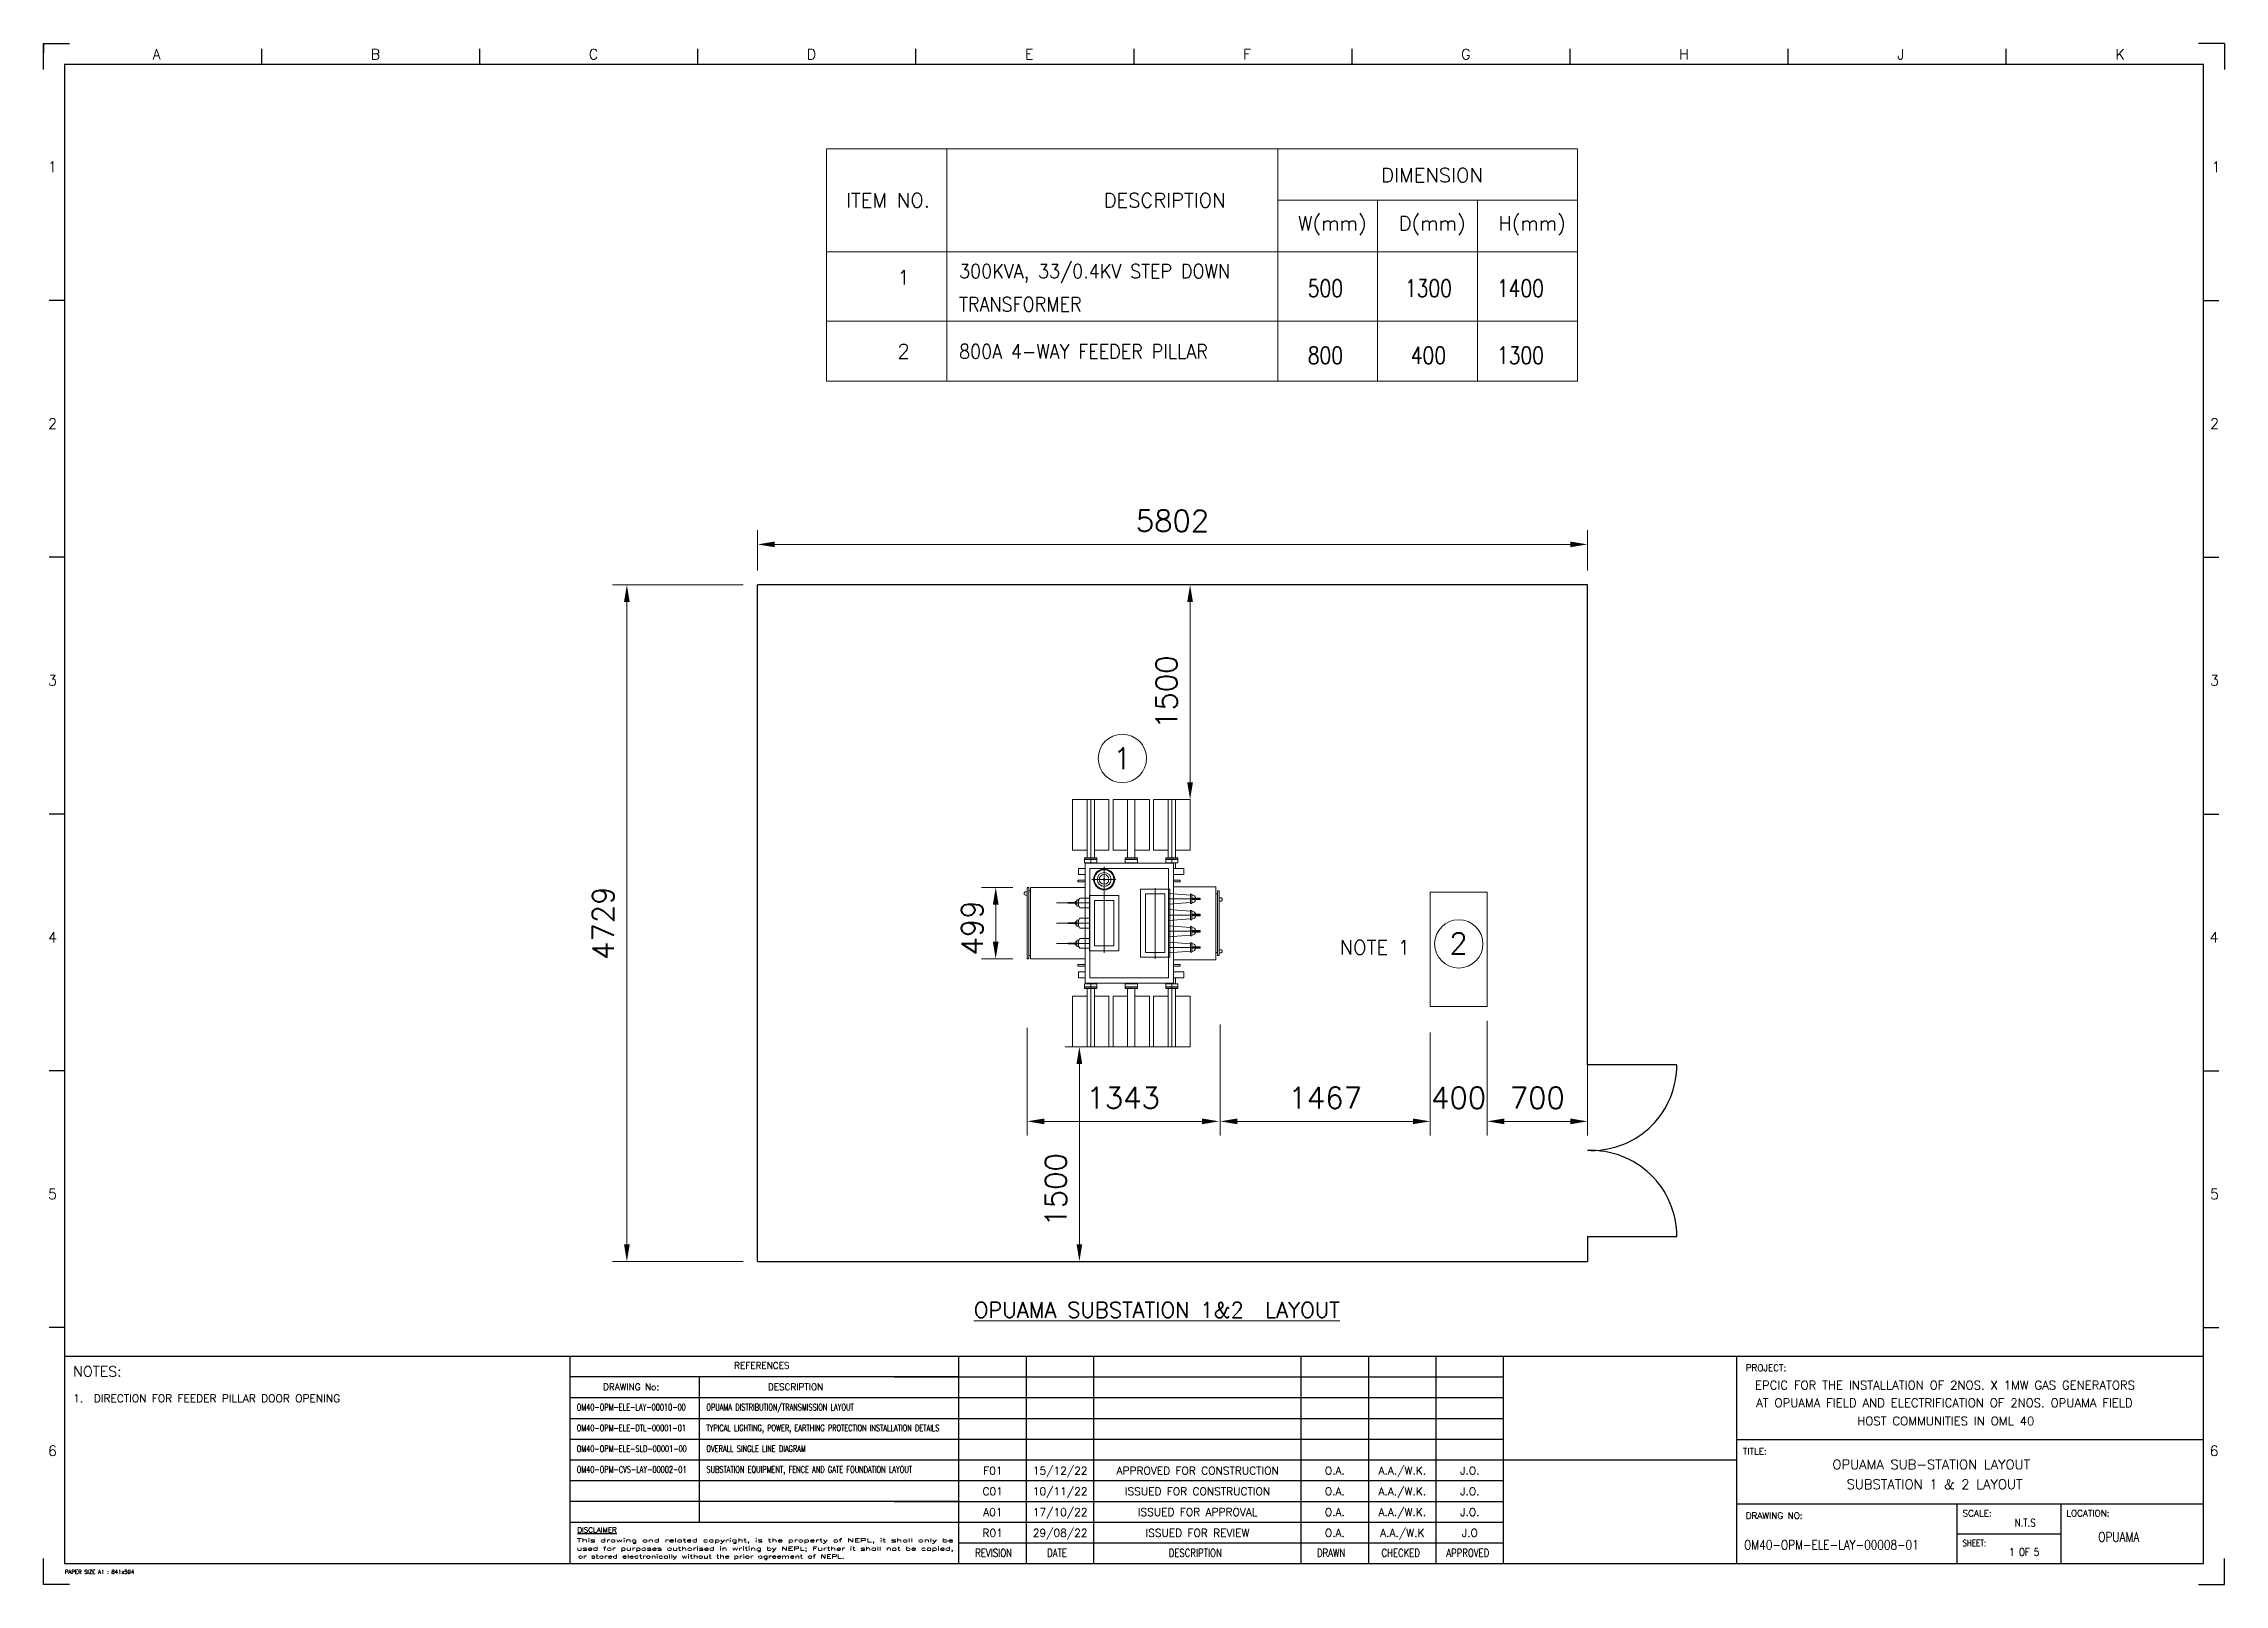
# Paper-space layout 'Opuama Sub-Station Layout sht1' of a CAD drawing. Header units: millimetres. Extents: x 0 to 841, y 0 to 594.
# The model-space entities are those that its viewports show. They can reach past a viewport. Long polylines and large blocks are cut down to what shows.
import ezdxf
from ezdxf.enums import TextEntityAlignment as Align

# ---------------------------------------------------------------- set-up
doc = ezdxf.new("R2010")
doc.units = ezdxf.units.MM
doc.header["$LTSCALE"] = 10
doc.header["$PDMODE"] = 34
for name, color, linetype in [('BORDER', 4, 'Continuous'), ('BORDER 2', 7, 'Continuous'), ('P', 250, 'Continuous'), ('PIPES', 2, 'Continuous'), ('TEXT', 1, 'Continuous'), ('TXT25', 1, 'Continuous')]:
    doc.layers.add(name, color=color, linetype=linetype)
doc.layers.add('GREY', color=8, linetype='Continuous', lineweight=0)
doc.styles.add('ROMAN S', font='ROMANS.SHX')
doc.styles.add('ROMANC', font='romans.shx')
doc.styles.add('ROMANS', font='romans.shx')
doc.styles.get("Standard").update_dxf_attribs({"font": 'romans.shx'})
doc.styles.add('TEXT_100', font='romans.shx', dxfattribs={"width": 0.9, "height": 300})
doc.styles.add('TEXT_50', font='romans.shx', dxfattribs={"height": 150})
doc.linetypes.add('FENCELINE1', pattern='A,6.35,-2.54,[133,ltypeshp.shx,S=2.54,R=0,X=-2.54,Y=0],-2.54,25.4', length=36.83)
doc.dimstyles.new('C2C', dxfattribs={"dimscale": 100, "dimtxt": 2, "dimasz": 1.5, "dimexe": 1, "dimexo": 1, "dimgap": 0.9, "dimtad": 1, "dimdec": 0, "dimzin": 7, "dimdsep": 46, "dimtxsty": 'ROMAN S', "dimcen": 0, "dimclrd": 8, "dimclre": 8, "dimclrt": 7, "dimadec": 0, "dimazin": 2, "dimtp": 0.1, "dimtm": 0.1, "dimtfac": 0.71, "dimtdec": 0, "dimtofl": 0, "dimtmove": 0, "dimatfit": 3, "dimfxl": 1, "dimtolj": 1, "dimtzin": 7, "dimlwd": -1, "dimlwe": -1, "dimarcsym": 1})

# ---------------------------------------------------------------- blocks, each defined once
blk = doc.blocks.new('A$C36FF2EC2')
at = {"layer": 'BORDER'}
for p, q in [((0, 584), (0, 594)), ((0, 594), (10, 594)), ((84.1, 586), (84.1, 592)), ((168.2, 586), (168.2, 592)), ((252.3, 586), (252.3, 592)), ((336.4, 586), (336.4, 592)), ((420.5, 586), (420.5, 592)), ((504.6, 586), (504.6, 592)), ((588.76, 586), (588.76, 592)), ((672.8, 586), (672.8, 592)), ((756.9, 586), (756.9, 592)), ((841, 594), (841, 584)), ((8.11, 495), (2.11, 495)), ((832.89, 495), (838.89, 495)), ((8.11, 396), (2.11, 396)), ((832.89, 396), (838.89, 396)), ((8.11, 297), (2.11, 297)), ((832.89, 297), (838.89, 297)), ((8.11, 198), (2.11, 198)), ((832.89, 198), (838.89, 198)), ((8.11, 99), (2.11, 99)), ((832.89, 99), (838.89, 99)), ((8, 88), (833, 88)), ((203, 8), (203, 88)), ((353, 8), (353, 88)), ((379, 8), (379, 88)), ((405, 8), (405, 88)), ((485, 8), (485, 88)), ((511, 8), (511, 88)), ((537, 8), (537, 88)), ((563, 8), (563, 88)), ((653, 8), (653, 88)), ((353, 80), (203, 80)), ((253, 24), (253, 80)), ((653, 55.8), (833, 55.8)), ((563, 48), (653, 48)), ((353, 32), (203, 32)), ((653, 31), (833, 31)), ((738, 8), (738, 31)), ((778, 8), (778, 31)), ((738, 19.5), (778, 19.5)), ((0, 0), (0, 10)), ((841, 0), (841, 10)), ((10, 0), (0, 0)), ((831, 0), (841, 0))]:
    blk.add_line(p, q, dxfattribs=at)
for points in [[(0, 594), (0, 590.5)], [(841, 594), (831, 594)], [(328, 80), (563, 80)], [(203, 72), (563, 72)], [(203, 64), (563, 64)], [(203, 56), (563, 56)], [(203, 48), (563, 48)], [(203, 40), (563, 40)], [(328, 32), (563, 32)], [(203, 24), (563, 24)], [(353, 16), (563, 16)]]:
    blk.add_lwpolyline(points, dxfattribs=at)
blk.add_lwpolyline([(8, 8), (833, 8), (833, 586), (8, 586)], close=True, dxfattribs=at)
for s, p in [('A', (42.05, 587.91)), ('B', (126.15, 587.91)), ('C', (210.25, 587.91)), ('D', (294.35, 587.91)), ('E', (378.45, 587.91)), ('F', (462.55, 587.91)), ('G', (546.65, 587.91)), ('H', (630.75, 587.91)), ('J', (714.85, 587.91)), ('K', (798.95, 587.91)), ('1', (1.71, 544.5)), ('1', (836.06, 544.5)), ('2', (1.71, 445.5)), ('2', (835.48, 445.5)), ('3', (1.71, 346.5)), ('3', (835.48, 346.5)), ('4', (1.71, 247.5)), ('4', (835.29, 247.5)), ('5', (1.71, 148.5)), ('5', (835.48, 148.5)), ('6', (1.71, 49.5)), ('6', (835.29, 49.5))]:
    blk.add_text(s, height=4, dxfattribs=at).set_placement(p)
at = {"layer": 'BORDER', "color": 1, "style": 'ROMANS'}
for s, height, p in [('REFERENCES', 2.5, (266.31, 83.14)), ('PROJECT:', 2.5, (656.39, 82.26)), ('NOTES:', 4, (11.39, 80.1)), ('DRAWING No:', 2.5, (215.76, 74.9)), ('DESCRIPTION', 2.5, (279.32, 74.9)), ('EPCIC FOR THE INSTALLATION OF 2NOS. X 1MW GAS GENERATORS ', 3.3, (660, 75.15)), ('AT OPUAMA FIELD AND ELECTRIFICATION OF 2NOS. OPUAMA FIELD ', 3.3, (660.42, 68.35)), ('HOST COMMUNITIES IN OML 40', 3.3, (699.41, 61.33)), ('TITLE:', 2.5, (655.29, 50.06)), ('DRAWING NO:', 2.5, (656.39, 25.26)), ('SCALE:', 2.5, (740.01, 26.17)), ('LOCATION:', 2.5, (780.01, 26.17))]:
    blk.add_text(s, height=height, dxfattribs=at).set_placement(p)
at = {"layer": 'BORDER', "color": 1, "style": 'ROMANS', "width": 0.8}
for s, height, p in [('SHEET:', 2.5, (740.01, 14.67)), ('REVISION', 3, (359.28, 10.65)), ('DATE', 3, (387.02, 10.65)), ('DESCRIPTION', 3, (433.9, 10.65)), ('DRAWN', 3, (491.06, 10.65)), ('CHECKED', 3, (515.94, 10.65)), ('APPROVED', 3, (540.94, 10.65))]:
    blk.add_text(s, height=height, dxfattribs=at).set_placement(p)
at = {"layer": 'BORDER', "color": 1, "lineweight": -3, "style": 'ROMANS', "width": 0.8}
blk.add_text('OPUAMA', height=3.7, dxfattribs=at).set_placement((792.34, 16.42))
at = {"layer": 'BORDER', "color": 1, "style": 'ROMANS'}
for tag, height, p in [('REV_9', 3, (366, 82.35)), ('DATE_9', 3, (392, 82.35)), ('DESCRIPTION_9', 3, (445, 82.35)), ('DRW_9', 3, (498, 82.35)), ('CHKD_9', 3, (524, 82.35)), ('APPR_9', 3, (550, 82.35)), ('REV_8', 3, (366, 74.35)), ('DATE_8', 3, (392, 74.35)), ('DESCRIPTION_8', 3, (445, 74.35)), ('DRW_8', 3, (498, 74.35)), ('CHKD_8', 3, (524, 74.35)), ('APPR_8', 3, (550, 74.35)), ('REV_7', 3, (366, 66.35)), ('DATE_7', 3, (392, 66.35)), ('DESCRIPTION_7', 3, (445, 66.35)), ('DRW_7', 3, (498, 66.35)), ('CHKD_7', 3, (524, 66.35)), ('APPR_7', 3, (550, 66.35)), ('REV_6', 3, (366, 58.35)), ('DATE_6', 3, (392, 58.35)), ('DESCRIPTION_6', 3, (445, 58.35)), ('DRW_6', 3, (498, 58.35)), ('CHKD_6', 3, (524, 58.35)), ('APPR_6', 3, (550, 58.35)), ('REV_5', 3, (366, 50.35)), ('DATE_5', 3, (392, 50.35)), ('DESCRIPTION_5', 3, (445, 50.35)), ('DRW_5', 3, (498, 50.35)), ('CHKD_5', 3, (524, 50.35)), ('APPR_5', 3, (550, 50.35)), ('REV_4', 3, (366, 42.35)), ('DATE_4', 3, (392, 42.35)), ('DESCRIPTION_4', 3, (445, 42.35)), ('DRW_4', 3, (498, 42.35)), ('CHKD_4', 3, (524, 42.35)), ('APPR_4', 3, (550, 42.35)), ('TITLE1', 3.7, (729.25, 44.98)), ('REV_3', 3, (366, 34.35)), ('DATE_3', 3, (392, 34.35)), ('DESCRIPTION_3', 3, (445, 34.35)), ('DRW_3', 3, (498, 34.35)), ('CHKD_3', 3, (524, 34.35)), ('APPR_3', 3, (550, 34.35)), ('TITLE2', 3.7, (729.25, 37.35)), ('REV_2', 3, (366, 26.35)), ('DATE_2', 3, (392, 26.35)), ('DESCRIPTION_2', 3, (445, 26.35)), ('DRW_2', 3, (498, 26.35)), ('CHKD_2', 3, (524, 26.35)), ('APPR_2', 3, (550, 26.35)), ('REV_1', 3, (366, 18.35)), ('DATE_1', 3, (392, 18.35)), ('DESCRIPTION_1', 3, (445, 18.35)), ('DRW_1', 3, (498, 18.35)), ('CHKD_1', 3, (524, 18.35)), ('APPR_1', 3, (550, 18.35))]:
    blk.add_attdef(tag, text='', height=height, dxfattribs=at).set_placement(p, align=Align.CENTER)
for tag, p, height, width in [('REF_DRGNO_1', (205.6, 67.06), 2.5, 0.7), ('REF_DESCR1', (255.61, 67.06), 2.5, 0.7), ('REF_DRGNO_2', (205.6, 59.06), 2.5, 0.7), ('REF_DESCR2', (255.61, 59.06), 2.5, 0.7), ('REF_DRGNO_3', (205.6, 51.06), 2.5, 0.7), ('REF_DESCR3', (255.61, 51.06), 2.5, 0.7), ('REF_DRGNO_4', (205.6, 43.06), 2.5, 0.7), ('REF_DESCR4', (255.61, 43.06), 2.5, 0.7), ('REF_DRGNO_5', (205.6, 35.06), 2.5, 0.7), ('REF_DESCR5', (255.61, 35.06), 2.5, 0.7), ('REF_DRGNO_6', (205.6, 27.06), 2.5, 0.7), ('REF_DESCR6', (255.61, 27.06), 2.5, 0.7), ('DRGNO', (655.77, 13.38), 3.7, 0.8)]:
    blk.add_attdef(tag, p, '', height=height, dxfattribs=dict(at, width=width))
at = {"layer": 'BORDER', "color": 1, "style": 'ROMANS', "width": 0.8}
for tag, p in [('SCALE', (764.17, 22.32)), ('SHEET_NO', (763.83, 10.94))]:
    blk.add_attdef(tag, text='', height=3, dxfattribs=at).set_placement(p, align=Align.CENTER)
at = {"layer": 'BORDER 2', "color": 1, "style": 'ROMANS'}
for s, width, p, p2 in [('This drawing and related copyright, is the property of NEPL, it shall only be', 1.590594, (205.6, 16.22), (350.91, 16.22)), ('used for purposes authorised in writing by NEPL; Further it shall not be copied,', 1.514795, (205.6, 13.03), (350.91, 13.03)), ('or stored electronically without the prior agreement of NEPL.', 1.41957, (206.05, 10), (308.87, 10))]:
    blk.add_text(s, height=1.5, dxfattribs=dict(at, width=width)).set_placement(p, p2, align=Align.FIT)
at = {"layer": 'BORDER 2', "color": 5, "style": 'ROMANC'}
blk.add_text('%%UDISCLAIMER', height=2, dxfattribs=at).set_placement((205.86, 19.96))
at = {"layer": 'BORDER 2', "color": 1, "style": 'ROMANS'}
blk.add_text('PAPER SIZE A1 : 841x594', height=1.5, dxfattribs=at).set_placement((8.21, 4.08))
blk = doc.blocks.new('*D37')
at = {"layer": 'Defpoints', "color": 0, "transparency": 16777216}
for p in [(166521, 68532), (167988, 68478), (166521, 67756)]:
    blk.add_point(p, dxfattribs=at)
at = {"layer": 'GREY', "color": 8, "transparency": 16777216}
for p, q in [((166521, 68432), (166521, 67656)), ((167988, 68378), (167988, 67656)), ((167868, 67756), (166641, 67756))]:
    blk.add_line(p, q, dxfattribs=at)
for points in [[(166641, 67776), (166641, 67736), (166521, 67756)], [(167868, 67776), (167868, 67736), (167988, 67756)]]:
    blk.add_solid(points, dxfattribs=at)
at = {"layer": 'GREY', "color": 7, "lineweight": 0, "transparency": 16777216, "insert": (167255, 67921), "char_height": 150, "attachment_point": 5, "style": 'ROMAN S'}
blk.add_mtext('\\A1;1467', dxfattribs=at)
blk = doc.blocks.new('*D38')
at = {"layer": 'Defpoints', "color": 0, "transparency": 16777216}
for p in [(165171, 68510), (165171, 67756), (166514, 67756)]:
    blk.add_point(p, dxfattribs=at)
at = {"layer": 'GREY', "color": 8, "transparency": 16777216}
for p, q in [((165171, 68410), (165171, 67656)), ((166394, 67756), (165291, 67756))]:
    blk.add_line(p, q, dxfattribs=at)
for points in [[(165291, 67776), (165291, 67736), (165171, 67756)], [(166394, 67776), (166394, 67736), (166514, 67756)]]:
    blk.add_solid(points, dxfattribs=at)
at = {"layer": 'GREY', "color": 7, "lineweight": 0, "transparency": 16777216, "insert": (165842, 67921), "char_height": 150, "attachment_point": 5, "style": 'ROMAN S'}
blk.add_mtext('\\A1;1343', dxfattribs=at)
blk = doc.blocks.new('*D39')
at = {"layer": 'Defpoints', "color": 0, "transparency": 16777216}
for p in [(169088, 71789), (163286, 71506), (169088, 71506)]:
    blk.add_point(p, dxfattribs=at)
at = {"layer": 'GREY', "color": 8, "transparency": 16777216}
for p, q in [((163286, 71606), (163286, 71889)), ((169088, 71606), (169088, 71889)), ((163406, 71789), (168968, 71789))]:
    blk.add_line(p, q, dxfattribs=at)
for points in [[(163406, 71809), (163406, 71769), (163286, 71789)], [(168968, 71809), (168968, 71769), (169088, 71789)]]:
    blk.add_solid(points, dxfattribs=at)
at = {"layer": 'GREY', "color": 7, "lineweight": 0, "transparency": 16777216, "insert": (166187, 71954), "char_height": 150, "attachment_point": 5, "style": 'ROMAN S'}
blk.add_mtext('\\A1;5802', dxfattribs=at)
blk = doc.blocks.new('*D40')
at = {"layer": 'Defpoints', "color": 0, "transparency": 16777216}
for p in [(163286, 71506), (162372, 66777), (163286, 66777)]:
    blk.add_point(p, dxfattribs=at)
at = {"layer": 'GREY', "color": 8, "transparency": 16777216}
for p, q in [((163186, 71506), (162272, 71506)), ((162372, 71386), (162372, 66897)), ((163186, 66777), (162272, 66777))]:
    blk.add_line(p, q, dxfattribs=at)
for points in [[(162352, 71386), (162392, 71386), (162372, 71506)], [(162352, 66897), (162392, 66897), (162372, 66777)]]:
    blk.add_solid(points, dxfattribs=at)
at = {"layer": 'GREY', "color": 7, "lineweight": 0, "transparency": 16777216, "insert": (162207, 69141), "char_height": 150, "attachment_point": 5, "rotation": 90, "style": 'ROMAN S'}
blk.add_mtext('\\A1;4729', dxfattribs=at)
blk = doc.blocks.new('*D41')
at = {"layer": 'Defpoints', "color": 0, "transparency": 16777216}
for p in [(166310, 71506), (166310, 71506), (166310, 70006)]:
    blk.add_point(p, dxfattribs=at)
at = {"layer": 'GREY', "color": 8, "transparency": 16777216}
for p, q in [((166310, 70126), (166310, 71386)), ((166410, 71506), (166410, 71506)), ((166410, 70006), (166410, 70006))]:
    blk.add_line(p, q, dxfattribs=at)
for points in [[(166290, 71386), (166330, 71386), (166310, 71506)], [(166290, 70126), (166330, 70126), (166310, 70006)]]:
    blk.add_solid(points, dxfattribs=at)
at = {"layer": 'GREY', "color": 7, "lineweight": 0, "transparency": 16777216, "insert": (166145, 70756), "char_height": 150, "attachment_point": 5, "rotation": 90, "style": 'ROMAN S'}
blk.add_mtext('\\A1;1500', dxfattribs=at)
blk = doc.blocks.new('*D42')
at = {"layer": 'Defpoints', "color": 0, "transparency": 16777216}
for p in [(166310, 68277), (165536, 66777), (166310, 66777)]:
    blk.add_point(p, dxfattribs=at)
at = {"layer": 'GREY', "color": 8, "transparency": 16777216}
for p, q in [((166210, 68277), (165436, 68277)), ((165536, 68157), (165536, 66897)), ((166210, 66777), (165436, 66777))]:
    blk.add_line(p, q, dxfattribs=at)
for points in [[(165516, 68157), (165556, 68157), (165536, 68277)], [(165516, 66897), (165556, 66897), (165536, 66777)]]:
    blk.add_solid(points, dxfattribs=at)
at = {"layer": 'GREY', "color": 7, "lineweight": 0, "transparency": 16777216, "insert": (165371, 67277), "char_height": 150, "attachment_point": 5, "rotation": 90, "style": 'ROMAN S'}
blk.add_mtext('\\A1;1500', dxfattribs=at)
blk = doc.blocks.new('*D43')
at = {"layer": 'Defpoints', "color": 0, "transparency": 16777216}
for p in [(168388, 68558), (167988, 68176), (167988, 67756)]:
    blk.add_point(p, dxfattribs=at)
at = {"layer": 'GREY', "color": 8, "transparency": 16777216}
for p, q in [((168388, 68458), (168388, 67656)), ((167988, 68076), (167988, 67656)), ((167868, 67756), (167748, 67756)), ((168508, 67756), (168628, 67756))]:
    blk.add_line(p, q, dxfattribs=at)
for points in [[(167868, 67776), (167868, 67736), (167988, 67756)], [(168508, 67776), (168508, 67736), (168388, 67756)]]:
    blk.add_solid(points, dxfattribs=at)
at = {"layer": 'GREY', "color": 7, "lineweight": 0, "transparency": 16777216, "insert": (168188, 67921), "char_height": 150, "attachment_point": 5, "style": 'ROMAN S'}
blk.add_mtext('\\A1;400', dxfattribs=at)
blk = doc.blocks.new('*D44')
at = {"layer": 'Defpoints', "color": 0, "transparency": 16777216}
for p in [(168388, 68532), (169088, 68478), (168388, 67756)]:
    blk.add_point(p, dxfattribs=at)
at = {"layer": 'GREY', "color": 8, "transparency": 16777216}
for p, q in [((168388, 68432), (168388, 67656)), ((169088, 68378), (169088, 67656)), ((168968, 67756), (168508, 67756))]:
    blk.add_line(p, q, dxfattribs=at)
for points in [[(168508, 67776), (168508, 67736), (168388, 67756)], [(168968, 67776), (168968, 67736), (169088, 67756)]]:
    blk.add_solid(points, dxfattribs=at)
at = {"layer": 'GREY', "color": 7, "lineweight": 0, "transparency": 16777216, "insert": (168738, 67921), "char_height": 150, "attachment_point": 5, "style": 'ROMAN S'}
blk.add_mtext('\\A1;700', dxfattribs=at)
blk = doc.blocks.new('*D56')
at = {"layer": 'Defpoints', "color": 0, "transparency": 16777216}
for p in [(165171, 69391), (164951, 68892), (165171, 68892)]:
    blk.add_point(p, dxfattribs=at)
at = {"layer": 'GREY', "color": 8, "transparency": 16777216}
for p, q in [((165071, 69391), (164851, 69391)), ((164951, 69271), (164951, 69012)), ((165071, 68892), (164851, 68892))]:
    blk.add_line(p, q, dxfattribs=at)
for points in [[(164931, 69271), (164971, 69271), (164951, 69391)], [(164931, 69012), (164971, 69012), (164951, 68892)]]:
    blk.add_solid(points, dxfattribs=at)
at = {"layer": 'GREY', "color": 7, "lineweight": 0, "transparency": 16777216, "insert": (164786, 69108), "char_height": 150, "attachment_point": 5, "rotation": 90, "style": 'ROMAN S'}
blk.add_mtext('\\A1;499', dxfattribs=at)

msp = doc.modelspace()

# ---------------------------------------------------------------- linework, layer by layer
at = {"linetype": 'FENCELINE1', "ltscale": 25}
for p, q in [((163286, 66776.6), (163286, 71505.9)), ((169088.3, 71505.9), (163286, 71505.9)), ((169088.3, 68151.9), (169088.3, 71505.9)), ((169088.3, 66951.9), (169088.3, 66776.6)), ((163286, 66776.6), (169088.3, 66776.6))]:
    msp.add_line(p, q, dxfattribs=at)
at = {"lineweight": 0}
for p, q in [((165487.8, 69651), (165487.8, 70005.9)), ((165487.8, 70005.9), (165743, 70005.9)), ((165589.9, 69597.7), (165589.9, 70005.9)), ((165615.4, 70005.9), (165615.4, 69560.8)), ((165640.9, 69597.7), (165640.9, 70005.9)), ((165743, 70005.9), (165743, 69651)), ((165771.3, 69651), (165771.3, 70005.9)), ((165771.3, 70005.9), (166026.5, 70005.9)), ((165873.4, 69597.7), (165873.4, 70005.9)), ((165924.4, 69597.7), (165924.4, 70005.9)), ((166026.5, 70005.9), (166026.5, 69651)), ((166310, 70005.9), (166054.8, 70005.9)), ((166054.8, 70005.9), (166054.8, 69651)), ((166156.9, 69597.7), (166156.9, 70005.9)), ((166182.4, 70005.9), (166182.4, 69560.8)), ((166207.9, 69597.7), (166207.9, 70005.9)), ((166310, 69651), (166310, 70005.9)), ((165589.9, 69651), (165487.8, 69651)), ((165657.9, 69597.7), (165572.9, 69597.7)), ((165572.9, 69597.7), (165572.9, 69589.2)), ((165572.9, 69589.2), (165657.9, 69589.2)), ((165572.9, 69586.9), (165657.9, 69586.9)), ((165572.9, 69564.2), (165572.9, 69586.9)), ((165657.9, 69564.2), (165572.9, 69564.2)), ((165575.7, 68721.7), (165575.7, 69560.8)), ((165575.7, 69560.8), (166193.7, 69560.8)), ((165589.9, 69564.2), (165589.9, 69560.8)), ((165743, 69651), (165640.9, 69651)), ((165640.9, 69564.2), (165640.9, 69560.8)), ((165657.9, 69589.2), (165657.9, 69597.7)), ((165657.9, 69586.9), (165657.9, 69564.2)), ((165709, 69536.8), (165709, 69369.6)), ((165873.4, 69651), (165771.3, 69651)), ((165941.4, 69597.7), (165856.4, 69597.7)), ((165856.4, 69597.7), (165856.4, 69589.2)), ((165856.4, 69589.2), (165941.4, 69589.2)), ((165856.4, 69586.9), (165941.4, 69586.9)), ((165856.4, 69564.2), (165856.4, 69586.9)), ((165941.4, 69564.2), (165856.4, 69564.2)), ((165873.4, 69564.2), (165873.4, 69560.8)), ((166026.5, 69651), (165924.4, 69651)), ((165924.4, 69564.2), (165924.4, 69560.8)), ((165941.4, 69589.2), (165941.4, 69597.7)), ((165941.4, 69586.9), (165941.4, 69564.2)), ((166054.8, 69651), (166156.9, 69651)), ((166139.9, 69589.2), (166139.9, 69597.7)), ((166139.9, 69597.7), (166224.9, 69597.7)), ((166224.9, 69589.2), (166139.9, 69589.2)), ((166224.9, 69586.9), (166139.9, 69586.9)), ((166139.9, 69586.9), (166139.9, 69564.2)), ((166139.9, 69564.2), (166224.9, 69564.2)), ((166156.9, 69564.2), (166156.9, 69560.8)), ((166193.7, 69560.8), (166193.7, 68721.7)), ((166207.9, 69651), (166310, 69651)), ((166207.9, 69564.2), (166207.9, 69524)), ((166224.9, 69597.7), (166224.9, 69589.2)), ((166224.9, 69564.2), (166224.9, 69586.9)), ((165170.9, 68891.8), (165170.9, 69390.7)), ((165170.9, 69390.7), (165182.3, 69390.7)), ((165182.3, 69390.7), (165182.3, 68891.8)), ((165210.5, 69390.7), (165193.6, 69390.7)), ((165193.6, 69390.7), (165193.6, 68891.8)), ((165224.9, 69390.7), (165210.5, 69390.7)), ((165575.7, 69390.7), (165224.9, 69390.7)), ((165525.1, 69430.4), (165525.1, 69441.8)), ((165525.1, 69441.8), (165575.7, 69441.8)), ((165575.7, 69430.4), (165525.1, 69430.4)), ((165575.7, 69524), (165530.4, 69524)), ((165530.4, 69524), (165530.4, 69481.5)), ((165530.4, 69481.5), (165575.7, 69481.5)), ((165575.7, 69441.8), (165575.7, 69430.4)), ((166159.7, 69524), (165609.7, 69524)), ((165609.7, 69524), (165609.7, 68758.6)), ((165623, 69446.9), (165791.4, 69446.9)), ((166168.2, 69379.4), (165964.1, 69379.4)), ((165964.1, 69379.4), (165964.1, 68903.1)), ((166066.2, 69386.5), (166066.2, 68891.5)), ((166159.7, 68758.6), (166159.7, 69524)), ((166168.2, 68903.1), (166168.2, 69379.4)), ((166193.7, 69524), (166267.4, 69524)), ((166267.4, 69481.5), (166193.7, 69481.5)), ((166193.7, 69441.8), (166193.7, 69430.4)), ((166241.5, 69441.8), (166193.7, 69441.8)), ((166193.7, 69441.8), (166193.7, 69430.4)), ((166241.5, 69441.8), (166193.7, 69441.8)), ((166193.7, 69430.4), (166241.5, 69430.4)), ((166193.7, 69430.4), (166241.5, 69430.4)), ((166193.7, 69396.4), (166459.5, 69396.4)), ((166241.5, 69430.4), (166241.5, 69441.8)), ((166241.5, 69430.4), (166241.5, 69441.8)), ((166267.4, 69524), (166267.4, 69481.5)), ((166459.5, 69396.4), (166490.9, 69396.4)), ((166490.9, 69396.4), (166490.9, 68886.1)), ((165149.3, 69353.6), (165157.1, 69359.5)), ((165149.3, 69342.2), (165149.3, 69353.6)), ((165158.3, 69336.8), (165149.3, 69342.2)), ((165157.1, 69359.5), (165170.9, 69359.5)), ((165170.9, 69336.8), (165158.3, 69336.8)), ((165182.3, 69368.1), (165193.6, 69368.1)), ((165376.5, 69283), (165609.7, 69283)), ((165455.8, 69280.2), (165455.8, 69285.8)), ((165455.8, 69285.8), (165518.1, 69285.8)), ((165518.1, 69280.2), (165455.8, 69280.2)), ((165518.1, 69304.8), (165518.1, 69261.2)), ((165529.5, 69304.8), (165518.1, 69304.8)), ((165518.1, 69261.2), (165529.5, 69261.2)), ((165529.5, 69301.4), (165538, 69317)), ((165529.5, 69261.2), (165529.5, 69304.8)), ((165529.5, 69264.6), (165538, 69249)), ((165538, 69317), (165609.7, 69317)), ((165538, 69249), (165609.7, 69249)), ((165606.9, 68948.5), (165606.9, 69334)), ((165606.9, 69334), (165811, 69334)), ((165640.9, 69300), (165640.9, 68982.5)), ((165777, 69300), (165640.9, 69300)), ((165709, 69364.6), (165709, 68935.1)), ((165777, 68982.5), (165777, 69300)), ((165811, 69334), (165811, 68948.5)), ((165998.1, 69345.4), (165998.1, 68937.2)), ((166134.2, 69345.4), (165998.1, 69345.4)), ((166134.2, 68937.2), (166134.2, 69345.4)), ((166312.1, 69338), (166159.7, 69349.3)), ((166159.7, 69311.4), (166379.9, 69311.4)), ((166312.1, 69284.7), (166159.7, 69273.4)), ((166312.1, 69224.6), (166159.7, 69236)), ((166312.1, 69279), (166312.1, 69343.7)), ((166312.1, 69343.7), (166323.4, 69343.7)), ((166323.4, 69279), (166312.1, 69279)), ((166312.1, 69165.6), (166312.1, 69230.3)), ((166312.1, 69230.3), (166323.4, 69230.3)), ((166323.4, 69343.7), (166323.4, 69279)), ((166323.4, 69317), (166323.4, 69305.7)), ((166379.9, 69317), (166323.4, 69317)), ((166323.4, 69305.7), (166379.9, 69305.7)), ((166323.4, 69230.3), (166323.4, 69165.6)), ((166379.9, 69305.7), (166379.9, 69317)), ((166502.3, 69345.4), (166490.9, 69345.4)), ((166513.6, 69368.1), (166502.3, 69368.1)), ((166502.3, 69368.1), (166502.3, 68914.5)), ((166513.6, 68914.5), (166513.6, 69368.1)), ((166527.5, 69318.2), (166513.6, 69318.2)), ((166513.6, 69295.5), (166526.3, 69295.5)), ((166526.3, 69295.5), (166535.3, 69300.9)), ((166535.3, 69312.3), (166527.5, 69318.2)), ((166535.3, 69300.9), (166535.3, 69312.3)), ((165376.5, 69141.3), (165609.7, 69141.3)), ((165455.8, 69138.4), (165455.8, 69144.1)), ((165455.8, 69144.1), (165518.1, 69144.1)), ((165518.1, 69138.4), (165455.8, 69138.4)), ((165518.1, 69163.1), (165518.1, 69119.4)), ((165529.5, 69163.1), (165518.1, 69163.1)), ((165518.1, 69119.4), (165529.5, 69119.4)), ((165529.5, 69159.7), (165538, 69175.3)), ((165529.5, 69119.4), (165529.5, 69163.1)), ((165529.5, 69122.8), (165538, 69107.2)), ((165538, 69175.3), (165609.7, 69175.3)), ((165538, 69107.2), (165609.7, 69107.2)), ((166159.7, 69198), (166379.9, 69198)), ((166312.1, 69171.3), (166159.7, 69160)), ((166312.1, 69111.2), (166159.7, 69122.6)), ((166159.7, 69084.6), (166379.9, 69084.6)), ((166323.4, 69165.6), (166312.1, 69165.6)), ((166312.1, 69052.3), (166312.1, 69116.9)), ((166312.1, 69116.9), (166323.4, 69116.9)), ((166323.4, 69203.6), (166323.4, 69192.3)), ((166379.9, 69203.6), (166323.4, 69203.6)), ((166323.4, 69192.3), (166379.9, 69192.3)), ((166323.4, 69116.9), (166323.4, 69052.3)), ((166323.4, 69090.2), (166323.4, 69078.9)), ((166379.9, 69090.2), (166323.4, 69090.2)), ((166323.4, 69078.9), (166379.9, 69078.9)), ((166379.9, 69192.3), (166379.9, 69203.6)), ((166379.9, 69078.9), (166379.9, 69090.2)), ((165376.5, 68999.5), (165609.7, 68999.5)), ((165455.8, 68996.7), (165455.8, 69002.4)), ((165455.8, 69002.4), (165518.1, 69002.4)), ((165518.1, 68996.7), (165455.8, 68996.7)), ((165518.1, 69021.4), (165518.1, 68977.7)), ((165529.5, 69021.4), (165518.1, 69021.4)), ((165518.1, 68977.7), (165529.5, 68977.7)), ((165529.5, 69018), (165538, 69033.5)), ((165529.5, 68977.7), (165529.5, 69021.4)), ((165529.5, 68981.1), (165538, 68965.5)), ((165538, 69033.5), (165609.7, 69033.5)), ((165538, 68965.5), (165609.7, 68965.5)), ((165811, 68948.5), (165606.9, 68948.5)), ((165640.9, 68982.5), (165777, 68982.5)), ((165998.1, 68937.2), (166134.2, 68937.2)), ((166312.1, 69057.9), (166159.7, 69046.6)), ((166312.1, 68997.8), (166159.7, 69009.2)), ((166159.7, 68971.2), (166379.9, 68971.2)), ((166312.1, 68944.5), (166159.7, 68933.2)), ((166323.4, 69052.3), (166312.1, 69052.3)), ((166312.1, 68938.9), (166312.1, 69003.5)), ((166312.1, 69003.5), (166323.4, 69003.5)), ((166323.4, 68938.9), (166312.1, 68938.9)), ((166323.4, 69003.5), (166323.4, 68938.9)), ((166323.4, 68976.8), (166323.4, 68965.5)), ((166379.9, 68976.8), (166323.4, 68976.8)), ((166323.4, 68965.5), (166379.9, 68965.5)), ((166379.9, 68965.5), (166379.9, 68976.8)), ((166502.3, 68937.2), (166490.9, 68937.2)), ((166527.5, 68956), (166513.6, 68956)), ((166513.6, 68933.3), (166526.3, 68933.3)), ((166526.3, 68933.3), (166535.3, 68938.7)), ((166535.3, 68950.1), (166527.5, 68956)), ((166535.3, 68938.7), (166535.3, 68950.1)), ((165170.9, 68891.8), (165182.3, 68891.8)), ((165182.3, 68914.5), (165193.6, 68914.5)), ((165193.6, 68891.8), (165575.7, 68891.8)), ((165575.7, 68852.1), (165525.1, 68852.1)), ((165525.1, 68852.1), (165525.1, 68840.8)), ((165525.1, 68840.8), (165575.7, 68840.8)), ((165530.4, 68758.6), (165530.4, 68801.1)), ((165530.4, 68801.1), (165575.7, 68801.1)), ((165575.7, 68840.8), (165575.7, 68852.1)), ((165964.1, 68903.1), (166168.2, 68903.1)), ((166459.5, 68886.1), (166193.7, 68886.1)), ((166193.7, 68840.8), (166193.7, 68852.1)), ((166193.7, 68852.1), (166241.5, 68852.1)), ((166193.7, 68840.8), (166193.7, 68852.1)), ((166193.7, 68852.1), (166241.5, 68852.1)), ((166241.5, 68840.8), (166193.7, 68840.8)), ((166241.5, 68840.8), (166193.7, 68840.8)), ((166267.4, 68801.1), (166193.7, 68801.1)), ((166241.5, 68852.1), (166241.5, 68840.8)), ((166241.5, 68852.1), (166241.5, 68840.8)), ((166267.4, 68758.6), (166267.4, 68801.1)), ((166490.9, 68886.1), (166459.5, 68886.1)), ((166502.3, 68914.5), (166513.6, 68914.5)), ((165589.9, 68631.6), (165487.8, 68631.6)), ((165487.8, 68631.6), (165487.8, 68276.6)), ((165575.7, 68758.6), (165530.4, 68758.6)), ((165657.9, 68718.3), (165572.9, 68718.3)), ((165572.9, 68718.3), (165572.9, 68695.6)), ((165572.9, 68695.6), (165657.9, 68695.6)), ((165572.9, 68693.4), (165657.9, 68693.4)), ((165572.9, 68684.9), (165572.9, 68693.4)), ((165657.9, 68684.9), (165572.9, 68684.9)), ((166193.7, 68721.7), (165575.7, 68721.7)), ((165589.9, 68718.3), (165589.9, 68721.7)), ((165589.9, 68684.9), (165589.9, 68276.6)), ((165609.7, 68758.6), (166159.7, 68758.6)), ((165615.4, 68276.6), (165615.4, 68721.7)), ((165640.9, 68718.3), (165640.9, 68721.7)), ((165640.9, 68684.9), (165640.9, 68276.6)), ((165743, 68631.6), (165640.9, 68631.6)), ((165657.9, 68695.6), (165657.9, 68718.3)), ((165657.9, 68693.4), (165657.9, 68684.9)), ((165743, 68276.6), (165743, 68631.6)), ((165873.4, 68631.6), (165771.3, 68631.6)), ((165771.3, 68631.6), (165771.3, 68276.6)), ((165941.4, 68718.3), (165856.4, 68718.3)), ((165856.4, 68718.3), (165856.4, 68695.6)), ((165856.4, 68695.6), (165941.4, 68695.6)), ((165856.4, 68693.4), (165941.4, 68693.4)), ((165856.4, 68684.9), (165856.4, 68693.4)), ((165941.4, 68684.9), (165856.4, 68684.9)), ((165873.4, 68718.3), (165873.4, 68721.7)), ((165873.4, 68684.9), (165873.4, 68276.6)), ((165924.4, 68718.3), (165924.4, 68721.7)), ((165924.4, 68684.9), (165924.4, 68276.6)), ((166026.5, 68631.6), (165924.4, 68631.6)), ((165941.4, 68695.6), (165941.4, 68718.3)), ((165941.4, 68693.4), (165941.4, 68684.9)), ((166026.5, 68276.6), (166026.5, 68631.6)), ((166054.8, 68276.6), (166054.8, 68631.6)), ((166054.8, 68631.6), (166156.9, 68631.6)), ((166139.9, 68695.6), (166139.9, 68718.3)), ((166139.9, 68718.3), (166224.9, 68718.3)), ((166224.9, 68695.6), (166139.9, 68695.6)), ((166224.9, 68693.4), (166139.9, 68693.4)), ((166139.9, 68693.4), (166139.9, 68684.9)), ((166139.9, 68684.9), (166224.9, 68684.9)), ((166156.9, 68718.3), (166156.9, 68721.7)), ((166156.9, 68684.9), (166156.9, 68276.6)), ((166182.4, 68276.6), (166182.4, 68721.7)), ((166193.7, 68758.6), (166267.4, 68758.6)), ((166207.9, 68718.3), (166207.8, 68758.6)), ((166207.9, 68684.9), (166207.9, 68276.6)), ((166207.9, 68631.6), (166310, 68631.6)), ((166224.9, 68718.3), (166224.9, 68695.6)), ((166224.9, 68684.9), (166224.9, 68693.4)), ((166310, 68631.6), (166310, 68276.6)), ((165487.8, 68276.6), (165743, 68276.6)), ((165771.3, 68276.6), (166026.5, 68276.6)), ((166310, 68276.6), (166054.8, 68276.6))]:
    msp.add_line(p, q, dxfattribs=at)
at = {"linetype": 'ByBlock'}
msp.add_line((169088.3, 66951.9), (169713.6, 66951.9), dxfattribs=at)
at = {"lineweight": 18}
msp.add_lwpolyline([(167988.3, 69358.9), (168388.3, 69358.9), (168388.3, 68558.9), (167988.3, 68558.9)], close=True, dxfattribs=at)
at = {"linetype": 'ByBlock'}
msp.add_lwpolyline([(169113.6, 67551.9, 0.4142932), (169713.7, 68151.9), (169088.3, 68151.9)], format="xyb", dxfattribs=at)
at = {"lineweight": 0}
for radius in [73.7, 68, 48.2, 34, 5.67]:
    msp.add_circle((165709, 69446.9), radius, dxfattribs=at)
for centre, radius, start, end in [((165518.1, 69283), 13.6, 90, 167.9753), ((165518.1, 69283), 13.6, 192.0247, 270), ((166323.4, 69311.4), 26.6, 12.28449, 90), ((166323.4, 69311.4), 26.6, 270, 347.71551), ((165518.1, 69141.3), 13.6, 90, 167.9753), ((165518.1, 69141.3), 13.6, 192.0247, 270), ((166323.4, 69198), 26.6, 12.28449, 90), ((166323.4, 69198), 26.6, 270, 347.71551), ((166323.4, 69084.6), 26.6, 12.28449, 90), ((166323.4, 69084.6), 26.6, 270, 347.71551), ((165518.1, 68999.5), 13.6, 90, 167.9753), ((165518.1, 68999.5), 13.6, 192.0247, 270), ((166323.4, 68971.2), 26.6, 12.28449, 90), ((166323.4, 68971.2), 26.6, 270, 347.71551)]:
    msp.add_arc(centre, radius, start, end, dxfattribs=at)
at = {"linetype": 'ByBlock'}
msp.add_arc((169112.7, 66951.6), 600.8, 0.03333, 92.32473, dxfattribs=at)
at = {"layer": 'P', "color": 4, "linetype": 'Continuous', "lineweight": 0}
for centre in [(165836.4, 70292.9, 0), (168188.7, 68996.4, 0)]:
    msp.add_circle(centre, 169, dxfattribs=at)
at = {"layer": 'TEXT', "color": 1, "linetype": 'Continuous', "lineweight": 0}
for p, q in [((163767.1, 74554.6), (163767.1, 72929.9)), ((163767.1, 74554.6), (163767.1, 72929.9)), ((163767.1, 74554.6), (169018.2, 74554.6)), ((164609.3, 74554.6), (164609.3, 72929.9)), ((166922.6, 74554.6), (166922.6, 72929.9)), ((169018.2, 74554.6), (169018.2, 72929.9)), ((166922.6, 74194.6), (169018.2, 74194.6)), ((167621.2, 74194.6), (167621.2, 72929.9)), ((168319.7, 74194.6), (168319.7, 72929.9)), ((163767.1, 73834.6), (169018.2, 73834.6)), ((163767.1, 73348.9), (169018.2, 73348.9)), ((163767.1, 72929.9), (169018.2, 72929.9))]:
    msp.add_line(p, q, dxfattribs=at)

# ---------------------------------------------------------------- texts
at = {"layer": 'TEXT', "color": 1, "linetype": 'Continuous', "lineweight": 0, "style": 'TEXT_100'}
for s, p in [('DIMENSION', (168002, 74369.8)), ('ITEM NO.', (164197.4, 74194.6)), ('DESCRIPTION', (166132.2, 74194.6)), ('W(mm)', (167303.4, 74034)), ('D(mm)', (168002, 74034)), ('H(mm)', (168700.5, 74034)), ('1', (164307.1, 73654.6)), ('2', (164307.1, 73138.4)), ('NOTE 1', (167601.7, 68971.7, 0))]:
    msp.add_text(s, height=100, dxfattribs=at).set_placement(p, align=Align.MIDDLE_CENTER)
at = {"layer": 'TEXT', "linetype": 'Continuous', "lineweight": 0, "style": 'TEXT_50'}
for s, p in [('1', (165836.4, 70292.9, 0)), ('2', (168186.9, 69000.4, 0))]:
    msp.add_text(s, height=148.5, dxfattribs=at).set_placement(p, align=Align.MIDDLE_CENTER)
at = {"layer": 'TEXT', "color": 1, "linetype": 'Continuous', "lineweight": 0, "char_height": 100, "width": 3350.805, "attachment_point": 4, "style": 'TEXT_100'}
for s, insert in [('300KVA, 33/0.4KV STEP DOWN ', (164694.8, 73682)), ('TRANSFORMER ', (164694.8, 73467.5)), ('800A 4-WAY FEEDER PILLAR', (164694.8, 73137.3))]:
    msp.add_mtext(s, dxfattribs=dict(at, insert=insert))
at = {"layer": 'TEXT', "color": 1, "linetype": 'Continuous', "lineweight": 0, "insert": (166077.5, 66437.6), "char_height": 108, "width": 4067.732, "attachment_point": 5, "line_spacing_factor": 0.9, "style": 'ROMANC'}
msp.add_mtext('{\\LOPUAMA SUBSTATION 1&2  LAYOUT}', dxfattribs=at)
at = {"layer": 'TXT25', "style": 'ROMANS', "width": 0.8}
for s, p in [('500', (167256, 73579.4, 0)), ('1300', (167976.5, 73579.4, 0)), ('1400', (168619.9, 73579.4, 0)), ('800', (167256, 73110, 0)), ('400', (167976.5, 73110, 0)), ('1300', (168619.9, 73110, 0))]:
    msp.add_text(s, height=120, dxfattribs=at).set_placement(p, align=Align.MIDDLE_CENTER)

# ---------------------------------------------------------------- dimensions: what is measured, and where the dimension line sits
at = {"layer": 'GREY', "color": 0, "lineweight": 0}
for base, p1, p2, picture, middle in [((169088.3, 71788.6), (163286, 71505.9), (169088.3, 71505.9), '*D39', (166187.2, 71953.6)), ((165170.9, 67755.9), (166513.6, 67755.9), (165170.9, 68509.6), '*D38', (165842.3, 67920.9)), ((166521.3, 67755.9), (167988.3, 68477.8), (166521.3, 68532.3), '*D37', (167254.8, 67920.9)), ((168388.3, 67755.9), (169088.3, 68477.8), (168388.3, 68532.3), '*D44', (168738.3, 67920.9))]:
    dim = msp.add_linear_dim(base=base, p1=p1, p2=p2, dimstyle='C2C', override={"dimtxt": 1.5, "dimasz": 1.2, "dimfxl": 1.5}, dxfattribs=at)
    dim.commit()
    dim.dimension.update_dxf_attribs({"geometry": picture, "text_midpoint": middle})
for base, p1, p2, picture, middle in [((162371.8, 66776.6), (163286, 71505.9), (163286, 66776.6), '*D40', (162206.8, 69141.3)), ((166310, 71505.9), (166310, 70005.9), (166310, 71505.9), '*D41', (166145, 70755.9))]:
    dim = msp.add_linear_dim(base=base, p1=p1, p2=p2, angle=90, dimstyle='C2C', override={"dimtxt": 1.5, "dimasz": 1.2, "dimfxl": 1.5}, dxfattribs=at)
    dim.commit()
    dim.dimension.update_dxf_attribs({"geometry": picture, "text_midpoint": middle})
for base, p1, p2, picture, middle in [((164951.1, 68891.8), (165170.9, 69390.7), (165170.9, 68891.8), '*D56', (164951.1, 69107.7)), ((165535.6, 66776.6), (166310, 68276.6), (166310, 66776.6), '*D42', (165535.6, 67276.6))]:
    dim = msp.add_linear_dim(base=base, p1=p1, p2=p2, angle=90, dimstyle='C2C', override={"dimtxt": 1.5, "dimasz": 1.2, "dimfxl": 1.5}, dxfattribs=at)
    dim.commit()
    dim.dimension.update_dxf_attribs({"geometry": picture, "text_midpoint": middle, "dimtype": 160})
dim = msp.add_linear_dim(base=(167988.3, 67755.9), p1=(168388.3, 68557.8), p2=(167988.3, 68175.6), dimstyle='C2C', override={"dimtxt": 1.5, "dimasz": 1.2, "dimfxl": 1.5}, dxfattribs=at)
dim.commit()
dim.dimension.update_dxf_attribs({"geometry": '*D43', "text_midpoint": (168188.3, 67755.9), "dimtype": 160})

psp = doc.layouts.new('Opuama Sub-Station Layout sht1')

# ---------------------------------------------------------------- block references
at = {"layer": 'BORDER'}
ref = psp.add_blockref('A$C36FF2EC2', (0, 0), dxfattribs=at)
ref.add_attrib('REF_DESCR4', 'SUBSTATION EQUIPMENT, FENCE AND GATE FOUNDATION LAYOUT', (255.61, 43.06), dxfattribs={"color": 1, "height": 2.5, "style": 'ROMANS', "width": 0.7})
ref.add_attrib('REF_DRGNO_4', 'OM40-OPM-CVS-LAY-00002-01', (205.6, 43.06), dxfattribs={"color": 1, "height": 2.5, "style": 'ROMANS', "width": 0.7})
ref.add_attrib('REF_DESCR3', 'OVERALL SINGLE LINE DIAGRAM', (255.61, 51.06), dxfattribs={"color": 1, "height": 2.5, "style": 'ROMANS', "width": 0.7})
ref.add_attrib('REF_DRGNO_3', 'OM40-OPM-ELE-SLD-00001-00', (205.6, 51.06), dxfattribs={"color": 1, "height": 2.5, "style": 'ROMANS', "width": 0.7})
ref.add_attrib('REF_DESCR2', 'TYPICAL LIGHTING, POWER, EARTHING PROTECTION INSTALLATION DETAILS', (255.61, 59.06), dxfattribs={"color": 1, "height": 2.5, "style": 'ROMANS', "width": 0.7})
ref.add_attrib('REF_DRGNO_2', 'OM40-OPM-ELE-DTL-00001-01 ', (205.6, 59.06), dxfattribs={"color": 1, "height": 2.5, "style": 'ROMANS', "width": 0.7})
ref.add_attrib('REF_DESCR1', 'OPUAMA DISTRIBUTION/TRANSMISSION LAYOUT', (255.61, 67.06), dxfattribs={"color": 1, "height": 2.5, "style": 'ROMANS', "width": 0.7})
ref.add_attrib('REF_DRGNO_1', 'OM40-OPM-ELE-LAY-00010-00', (205.6, 67.06), dxfattribs={"color": 1, "height": 2.5, "style": 'ROMANS', "width": 0.7})
ref.add_attrib('REV_4', 'F01', dxfattribs={"color": 1, "height": 3, "style": 'ROMANS'}).set_placement((366, 42.35), align=Align.CENTER)
ref.add_attrib('DATE_4', '15/12/22', dxfattribs={"color": 1, "height": 3, "style": 'ROMANS'}).set_placement((392, 42.35), align=Align.CENTER)
ref.add_attrib('DESCRIPTION_4', 'APPROVED FOR CONSTRUCTION', dxfattribs={"color": 1, "height": 3, "style": 'ROMANS'}).set_placement((445, 42.35), align=Align.CENTER)
ref.add_attrib('DRW_4', 'O.A.', dxfattribs={"color": 1, "height": 3, "style": 'ROMANS'}).set_placement((498, 42.35), align=Align.CENTER)
ref.add_attrib('CHKD_4', 'A.A./W.K.', dxfattribs={"color": 1, "height": 3, "style": 'ROMANS'}).set_placement((524, 42.35), align=Align.CENTER)
ref.add_attrib('APPR_4', 'J.O.', dxfattribs={"color": 1, "height": 3, "style": 'ROMANS'}).set_placement((550, 42.35), align=Align.CENTER)
ref.add_attrib('REV_3', 'C01', dxfattribs={"color": 1, "height": 3, "style": 'ROMANS'}).set_placement((366, 34.35), align=Align.CENTER)
ref.add_attrib('DATE_3', '10/11/22', dxfattribs={"color": 1, "height": 3, "style": 'ROMANS'}).set_placement((392, 34.35), align=Align.CENTER)
ref.add_attrib('DESCRIPTION_3', 'ISSUED FOR CONSTRUCTION', dxfattribs={"color": 1, "height": 3, "style": 'ROMANS'}).set_placement((445, 34.35), align=Align.CENTER)
ref.add_attrib('DRW_3', 'O.A.', dxfattribs={"color": 1, "height": 3, "style": 'ROMANS'}).set_placement((498, 34.35), align=Align.CENTER)
ref.add_attrib('CHKD_3', 'A.A./W.K.', dxfattribs={"color": 1, "height": 3, "style": 'ROMANS'}).set_placement((524, 34.35), align=Align.CENTER)
ref.add_attrib('APPR_3', 'J.O.', dxfattribs={"color": 1, "height": 3, "style": 'ROMANS'}).set_placement((550, 34.35), align=Align.CENTER)
ref.add_attrib('REV_2', 'A01', dxfattribs={"color": 1, "height": 3, "style": 'ROMANS'}).set_placement((366, 26.35), align=Align.CENTER)
ref.add_attrib('DATE_2', '17/10/22', dxfattribs={"color": 1, "height": 3, "style": 'ROMANS'}).set_placement((392, 26.35), align=Align.CENTER)
ref.add_attrib('DESCRIPTION_2', 'ISSUED FOR APPROVAL', dxfattribs={"color": 1, "height": 3, "style": 'ROMANS'}).set_placement((445, 26.35), align=Align.CENTER)
ref.add_attrib('DRW_2', 'O.A.', dxfattribs={"color": 1, "height": 3, "style": 'ROMANS'}).set_placement((498, 26.35), align=Align.CENTER)
ref.add_attrib('CHKD_2', 'A.A./W.K.', dxfattribs={"color": 1, "height": 3, "style": 'ROMANS'}).set_placement((524, 26.35), align=Align.CENTER)
ref.add_attrib('APPR_2', 'J.O.', dxfattribs={"color": 1, "height": 3, "style": 'ROMANS'}).set_placement((550, 26.35), align=Align.CENTER)
ref.add_attrib('REV_1', 'R01', dxfattribs={"color": 1, "height": 3, "style": 'ROMANS'}).set_placement((366, 18.35), align=Align.CENTER)
ref.add_attrib('DATE_1', '29/08/22', dxfattribs={"color": 1, "height": 3, "style": 'ROMANS'}).set_placement((392, 18.35), align=Align.CENTER)
ref.add_attrib('DESCRIPTION_1', 'ISSUED FOR REVIEW', dxfattribs={"color": 1, "height": 3, "style": 'ROMANS'}).set_placement((445, 18.35), align=Align.CENTER)
ref.add_attrib('DRW_1', 'O.A.', dxfattribs={"color": 1, "height": 3, "style": 'ROMANS'}).set_placement((498, 18.35), align=Align.CENTER)
ref.add_attrib('CHKD_1', 'A.A./W.K', dxfattribs={"color": 1, "height": 3, "style": 'ROMANS'}).set_placement((524, 18.35), align=Align.CENTER)
ref.add_attrib('APPR_1', 'J.O', dxfattribs={"color": 1, "height": 3, "style": 'ROMANS'}).set_placement((550, 18.35), align=Align.CENTER)
ref.add_attrib('SHEET_NO', '1 OF 5', dxfattribs={"color": 1, "height": 3, "style": 'ROMANS', "width": 0.8}).set_placement((763.83, 10.94), align=Align.CENTER)
ref.add_attrib('SCALE', 'N.T.S', dxfattribs={"color": 1, "height": 3, "style": 'ROMANS', "width": 0.8}).set_placement((764.17, 22.32), align=Align.CENTER)
ref.add_attrib('DRGNO', 'OM40-OPM-ELE-LAY-00008-01', (655.77, 13.38), dxfattribs={"color": 1, "height": 3.7, "style": 'ROMANS', "width": 0.8})
ref.add_attrib('TITLE3', 'SUBSTATION 1 & 2 LAYOUT', dxfattribs={"color": 1, "height": 3.7, "style": 'ROMANS'}).set_placement((729.25, 36.75), align=Align.CENTER)
ref.add_attrib('TITLE2', 'OPUAMA SUB-STATION LAYOUT ', dxfattribs={"color": 1, "height": 3.7, "style": 'ROMANS'}).set_placement((729.25, 44.37), align=Align.CENTER)

# ---------------------------------------------------------------- texts
at = {"layer": 'TEXT', "insert": (9.37, 73.2), "char_height": 3, "attachment_point": 1}
psp.add_mtext_dynamic_manual_height_columns('{\\C1; 1.  DIRECTION FOR FEEDER PILLAR DOOR OPENING }', width=192.2622, gutter_width=1, heights=[0], dxfattribs=at)

# ---------------------------------------------------------------- viewports
at = {"layer": 'PIPES'}
psp.add_viewport(center=(420.5, 337), size=(825, 498), view_center_point=(165917.87, 70629.61), view_height=9028.9861, dxfattribs=at)

doc.saveas('drawing.dxf')
